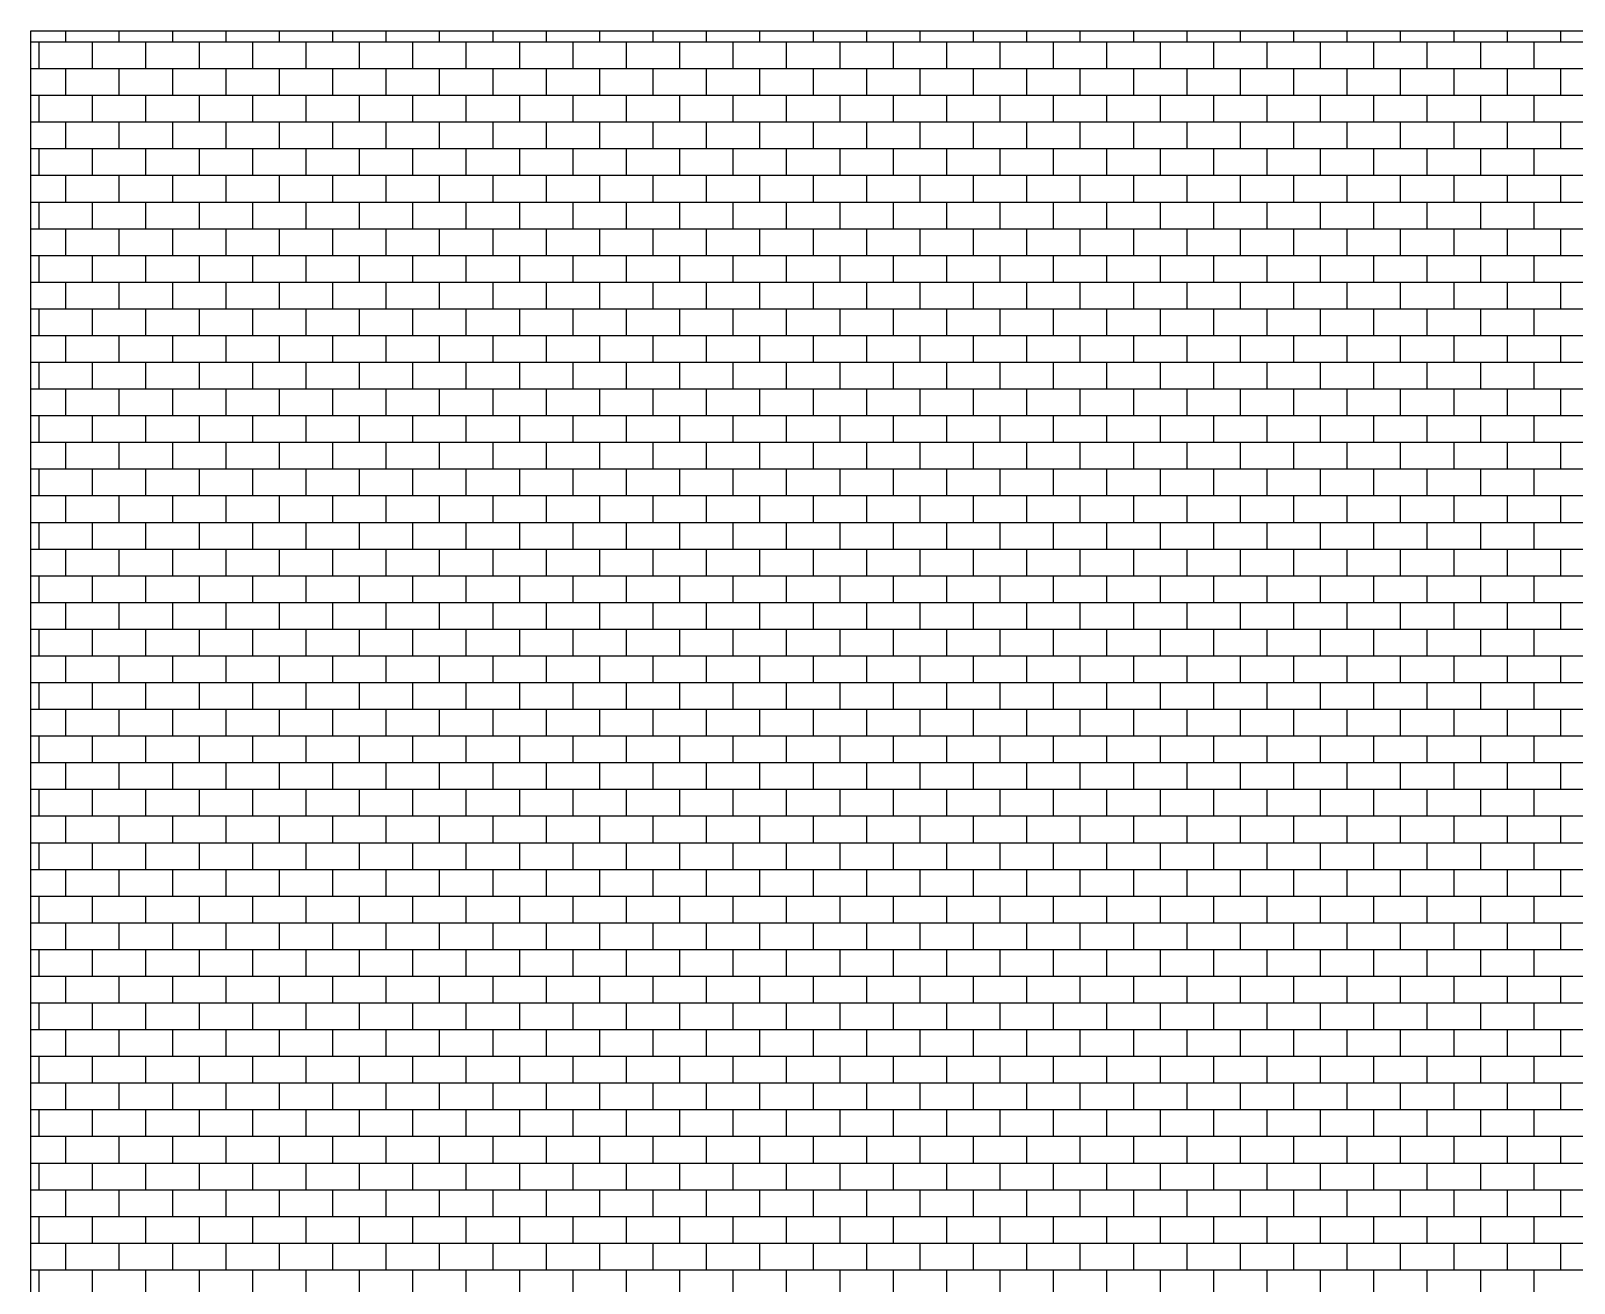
# Model space of a CAD drawing. Units: millimetres at full size, sheet at 1:200. Extents: x -75982 to 56920, y -53678 to 7447.
# Drawn here: x -43987 to -9300, y -20700 to 7447 of the extents above; entities that cross this region are included whole.
import ezdxf

# ---------------------------------------------------------------- set-up
doc = ezdxf.new("R2010")
doc.units = ezdxf.units.MM
doc.header["$LTSCALE"] = 200
doc.layers.add('0-8_門型柱部', color=7, linetype='Continuous')

msp = doc.modelspace()

# ---------------------------------------------------------------- linework, layer by layer
at = {"layer": '0-8_門型柱部'}
for p, q in [((-43200, 7200), (-43200, 7446.6)), ((-42000, 7200), (-42000, 7446.6)), ((-40800, 7200), (-40800, 7446.6)), ((-39600, 7200), (-39600, 7446.6)), ((-38400, 7200), (-38400, 7446.6)), ((-37200, 7200), (-37200, 7446.6)), ((-36000, 7200), (-36000, 7446.6)), ((-34800, 7200), (-34800, 7446.6)), ((-33600, 7200), (-33600, 7446.6)), ((-32400, 7200), (-32400, 7446.6)), ((-31200, 7200), (-31200, 7446.6)), ((-30000, 7200), (-30000, 7446.6)), ((-28800, 7200), (-28800, 7446.6)), ((-27600, 7200), (-27600, 7446.6)), ((-26400, 7200), (-26400, 7446.6)), ((-25200, 7200), (-25200, 7446.6)), ((-24000, 7200), (-24000, 7446.6)), ((-22800, 7200), (-22800, 7446.6)), ((-21600, 7200), (-21600, 7446.6)), ((-20400, 7200), (-20400, 7446.6)), ((-19200, 7200), (-19200, 7446.6)), ((-18000, 7200), (-18000, 7446.6)), ((-16800, 7200), (-16800, 7446.6)), ((-15600, 7200), (-15600, 7446.6)), ((-14400, 7200), (-14400, 7446.6)), ((-13200, 7200), (-13200, 7446.6)), ((-12000, 7200), (-12000, 7446.6)), ((-10800, 7200), (-10800, 7446.6)), ((-9600, 7200), (-9600, 7446.6)), ((-43987.2, 7200), (42601.7, 7200)), ((-43800, 6600), (-43800, 7200)), ((-42600, 6600), (-42600, 7200)), ((-41400, 6600), (-41400, 7200)), ((-40200, 6600), (-40200, 7200)), ((-39000, 6600), (-39000, 7200)), ((-37800, 6600), (-37800, 7200)), ((-36600, 6600), (-36600, 7200)), ((-35400, 6600), (-35400, 7200)), ((-34200, 6600), (-34200, 7200)), ((-33000, 6600), (-33000, 7200)), ((-31800, 6600), (-31800, 7200)), ((-30600, 6600), (-30600, 7200)), ((-29400, 6600), (-29400, 7200)), ((-28200, 6600), (-28200, 7200)), ((-27000, 6600), (-27000, 7200)), ((-25800, 6600), (-25800, 7200)), ((-24600, 6600), (-24600, 7200)), ((-23400, 6600), (-23400, 7200)), ((-22200, 6600), (-22200, 7200)), ((-21000, 6600), (-21000, 7200)), ((-19800, 6600), (-19800, 7200)), ((-18600, 6600), (-18600, 7200)), ((-17400, 6600), (-17400, 7200)), ((-16200, 6600), (-16200, 7200)), ((-15000, 6600), (-15000, 7200)), ((-13800, 6600), (-13800, 7200)), ((-12600, 6600), (-12600, 7200)), ((-11400, 6600), (-11400, 7200)), ((-10200, 6600), (-10200, 7200)), ((-43987.2, 6600), (42601.7, 6600)), ((-43200, 6000), (-43200, 6600)), ((-42000, 6000), (-42000, 6600)), ((-40800, 6000), (-40800, 6600)), ((-39600, 6000), (-39600, 6600)), ((-38400, 6000), (-38400, 6600)), ((-37200, 6000), (-37200, 6600)), ((-36000, 6000), (-36000, 6600)), ((-34800, 6000), (-34800, 6600)), ((-33600, 6000), (-33600, 6600)), ((-32400, 6000), (-32400, 6600)), ((-31200, 6000), (-31200, 6600)), ((-30000, 6000), (-30000, 6600)), ((-28800, 6000), (-28800, 6600)), ((-27600, 6000), (-27600, 6600)), ((-26400, 6000), (-26400, 6600)), ((-25200, 6000), (-25200, 6600)), ((-24000, 6000), (-24000, 6600)), ((-22800, 6000), (-22800, 6600)), ((-21600, 6000), (-21600, 6600)), ((-20400, 6000), (-20400, 6600)), ((-19200, 6000), (-19200, 6600)), ((-18000, 6000), (-18000, 6600)), ((-16800, 6000), (-16800, 6600)), ((-15600, 6000), (-15600, 6600)), ((-14400, 6000), (-14400, 6600)), ((-13200, 6000), (-13200, 6600)), ((-12000, 6000), (-12000, 6600)), ((-10800, 6000), (-10800, 6600)), ((-9600, 6000), (-9600, 6600)), ((-43987.2, 6000), (42601.7, 6000)), ((-43800, 5400), (-43800, 6000)), ((-42600, 5400), (-42600, 6000)), ((-41400, 5400), (-41400, 6000)), ((-40200, 5400), (-40200, 6000)), ((-39000, 5400), (-39000, 6000)), ((-37800, 5400), (-37800, 6000)), ((-36600, 5400), (-36600, 6000)), ((-35400, 5400), (-35400, 6000)), ((-34200, 5400), (-34200, 6000)), ((-33000, 5400), (-33000, 6000)), ((-31800, 5400), (-31800, 6000)), ((-30600, 5400), (-30600, 6000)), ((-29400, 5400), (-29400, 6000)), ((-28200, 5400), (-28200, 6000)), ((-27000, 5400), (-27000, 6000)), ((-25800, 5400), (-25800, 6000)), ((-24600, 5400), (-24600, 6000)), ((-23400, 5400), (-23400, 6000)), ((-22200, 5400), (-22200, 6000)), ((-21000, 5400), (-21000, 6000)), ((-19800, 5400), (-19800, 6000)), ((-18600, 5400), (-18600, 6000)), ((-17400, 5400), (-17400, 6000)), ((-16200, 5400), (-16200, 6000)), ((-15000, 5400), (-15000, 6000)), ((-13800, 5400), (-13800, 6000)), ((-12600, 5400), (-12600, 6000)), ((-11400, 5400), (-11400, 6000)), ((-10200, 5400), (-10200, 6000)), ((-43987.2, 5400), (42601.7, 5400)), ((-43200, 4800), (-43200, 5400)), ((-42000, 4800), (-42000, 5400)), ((-40800, 4800), (-40800, 5400)), ((-39600, 4800), (-39600, 5400)), ((-38400, 4800), (-38400, 5400)), ((-37200, 4800), (-37200, 5400)), ((-36000, 4800), (-36000, 5400)), ((-34800, 4800), (-34800, 5400)), ((-33600, 4800), (-33600, 5400)), ((-32400, 4800), (-32400, 5400)), ((-31200, 4800), (-31200, 5400)), ((-30000, 4800), (-30000, 5400)), ((-28800, 4800), (-28800, 5400)), ((-27600, 4800), (-27600, 5400)), ((-26400, 4800), (-26400, 5400)), ((-25200, 4800), (-25200, 5400)), ((-24000, 4800), (-24000, 5400)), ((-22800, 4800), (-22800, 5400)), ((-21600, 4800), (-21600, 5400)), ((-20400, 4800), (-20400, 5400)), ((-19200, 4800), (-19200, 5400)), ((-18000, 4800), (-18000, 5400)), ((-16800, 4800), (-16800, 5400)), ((-15600, 4800), (-15600, 5400)), ((-14400, 4800), (-14400, 5400)), ((-13200, 4800), (-13200, 5400)), ((-12000, 4800), (-12000, 5400)), ((-10800, 4800), (-10800, 5400)), ((-9600, 4800), (-9600, 5400)), ((-43987.2, 4800), (42601.7, 4800)), ((-43800, 4200), (-43800, 4800)), ((-42600, 4200), (-42600, 4800)), ((-41400, 4200), (-41400, 4800)), ((-40200, 4200), (-40200, 4800)), ((-39000, 4200), (-39000, 4800)), ((-37800, 4200), (-37800, 4800)), ((-36600, 4200), (-36600, 4800)), ((-35400, 4200), (-35400, 4800)), ((-34200, 4200), (-34200, 4800)), ((-33000, 4200), (-33000, 4800)), ((-31800, 4200), (-31800, 4800)), ((-30600, 4200), (-30600, 4800)), ((-29400, 4200), (-29400, 4800)), ((-28200, 4200), (-28200, 4800)), ((-27000, 4200), (-27000, 4800)), ((-25800, 4200), (-25800, 4800)), ((-24600, 4200), (-24600, 4800)), ((-23400, 4200), (-23400, 4800)), ((-22200, 4200), (-22200, 4800)), ((-21000, 4200), (-21000, 4800)), ((-19800, 4200), (-19800, 4800)), ((-18600, 4200), (-18600, 4800)), ((-17400, 4200), (-17400, 4800)), ((-16200, 4200), (-16200, 4800)), ((-15000, 4200), (-15000, 4800)), ((-13800, 4200), (-13800, 4800)), ((-12600, 4200), (-12600, 4800)), ((-11400, 4200), (-11400, 4800)), ((-10200, 4200), (-10200, 4800)), ((-43987.2, 4200), (42601.7, 4200)), ((-43200, 3600), (-43200, 4200)), ((-42000, 3600), (-42000, 4200)), ((-40800, 3600), (-40800, 4200)), ((-39600, 3600), (-39600, 4200)), ((-38400, 3600), (-38400, 4200)), ((-37200, 3600), (-37200, 4200)), ((-36000, 3600), (-36000, 4200)), ((-34800, 3600), (-34800, 4200)), ((-33600, 3600), (-33600, 4200)), ((-32400, 3600), (-32400, 4200)), ((-31200, 3600), (-31200, 4200)), ((-30000, 3600), (-30000, 4200)), ((-28800, 3600), (-28800, 4200)), ((-27600, 3600), (-27600, 4200)), ((-26400, 3600), (-26400, 4200)), ((-25200, 3600), (-25200, 4200)), ((-24000, 3600), (-24000, 4200)), ((-22800, 3600), (-22800, 4200)), ((-21600, 3600), (-21600, 4200)), ((-20400, 3600), (-20400, 4200)), ((-19200, 3600), (-19200, 4200)), ((-18000, 3600), (-18000, 4200)), ((-16800, 3600), (-16800, 4200)), ((-15600, 3600), (-15600, 4200)), ((-14400, 3600), (-14400, 4200)), ((-13200, 3600), (-13200, 4200)), ((-12000, 3600), (-12000, 4200)), ((-10800, 3600), (-10800, 4200)), ((-9600, 3600), (-9600, 4200)), ((-43987.2, 3600), (42601.7, 3600)), ((-43800, 3000), (-43800, 3600)), ((-42600, 3000), (-42600, 3600)), ((-41400, 3000), (-41400, 3600)), ((-40200, 3000), (-40200, 3600)), ((-39000, 3000), (-39000, 3600)), ((-37800, 3000), (-37800, 3600)), ((-36600, 3000), (-36600, 3600)), ((-35400, 3000), (-35400, 3600)), ((-34200, 3000), (-34200, 3600)), ((-33000, 3000), (-33000, 3600)), ((-31800, 3000), (-31800, 3600)), ((-30600, 3000), (-30600, 3600)), ((-29400, 3000), (-29400, 3600)), ((-28200, 3000), (-28200, 3600)), ((-27000, 3000), (-27000, 3600)), ((-25800, 3000), (-25800, 3600)), ((-24600, 3000), (-24600, 3600)), ((-23400, 3000), (-23400, 3600)), ((-22200, 3000), (-22200, 3600)), ((-21000, 3000), (-21000, 3600)), ((-19800, 3000), (-19800, 3600)), ((-18600, 3000), (-18600, 3600)), ((-17400, 3000), (-17400, 3600)), ((-16200, 3000), (-16200, 3600)), ((-15000, 3000), (-15000, 3600)), ((-13800, 3000), (-13800, 3600)), ((-12600, 3000), (-12600, 3600)), ((-11400, 3000), (-11400, 3600)), ((-10200, 3000), (-10200, 3600)), ((-43987.2, 3000), (42601.7, 3000)), ((-43200, 2400), (-43200, 3000)), ((-42000, 2400), (-42000, 3000)), ((-40800, 2400), (-40800, 3000)), ((-39600, 2400), (-39600, 3000)), ((-38400, 2400), (-38400, 3000)), ((-37200, 2400), (-37200, 3000)), ((-36000, 2400), (-36000, 3000)), ((-34800, 2400), (-34800, 3000)), ((-33600, 2400), (-33600, 3000)), ((-32400, 2400), (-32400, 3000)), ((-31200, 2400), (-31200, 3000)), ((-30000, 2400), (-30000, 3000)), ((-28800, 2400), (-28800, 3000)), ((-27600, 2400), (-27600, 3000)), ((-26400, 2400), (-26400, 3000)), ((-25200, 2400), (-25200, 3000)), ((-24000, 2400), (-24000, 3000)), ((-22800, 2400), (-22800, 3000)), ((-21600, 2400), (-21600, 3000)), ((-20400, 2400), (-20400, 3000)), ((-19200, 2400), (-19200, 3000)), ((-18000, 2400), (-18000, 3000)), ((-16800, 2400), (-16800, 3000)), ((-15600, 2400), (-15600, 3000)), ((-14400, 2400), (-14400, 3000)), ((-13200, 2400), (-13200, 3000)), ((-12000, 2400), (-12000, 3000)), ((-10800, 2400), (-10800, 3000)), ((-9600, 2400), (-9600, 3000)), ((-43987.2, 2400), (42601.7, 2400)), ((-43800, 1800), (-43800, 2400)), ((-42600, 1800), (-42600, 2400)), ((-41400, 1800), (-41400, 2400)), ((-40200, 1800), (-40200, 2400)), ((-39000, 1800), (-39000, 2400)), ((-37800, 1800), (-37800, 2400)), ((-36600, 1800), (-36600, 2400)), ((-35400, 1800), (-35400, 2400)), ((-34200, 1800), (-34200, 2400)), ((-33000, 1800), (-33000, 2400)), ((-31800, 1800), (-31800, 2400)), ((-30600, 1800), (-30600, 2400)), ((-29400, 1800), (-29400, 2400)), ((-28200, 1800), (-28200, 2400)), ((-27000, 1800), (-27000, 2400)), ((-25800, 1800), (-25800, 2400)), ((-24600, 1800), (-24600, 2400)), ((-23400, 1800), (-23400, 2400)), ((-22200, 1800), (-22200, 2400)), ((-21000, 1800), (-21000, 2400)), ((-19800, 1800), (-19800, 2400)), ((-18600, 1800), (-18600, 2400)), ((-17400, 1800), (-17400, 2400)), ((-16200, 1800), (-16200, 2400)), ((-15000, 1800), (-15000, 2400)), ((-13800, 1800), (-13800, 2400)), ((-12600, 1800), (-12600, 2400)), ((-11400, 1800), (-11400, 2400)), ((-10200, 1800), (-10200, 2400)), ((-43987.2, 1800), (42601.7, 1800)), ((-43200, 1200), (-43200, 1800)), ((-42000, 1200), (-42000, 1800)), ((-40800, 1200), (-40800, 1800)), ((-39600, 1200), (-39600, 1800)), ((-38400, 1200), (-38400, 1800)), ((-37200, 1200), (-37200, 1800)), ((-36000, 1200), (-36000, 1800)), ((-34800, 1200), (-34800, 1800)), ((-33600, 1200), (-33600, 1800)), ((-32400, 1200), (-32400, 1800)), ((-31200, 1200), (-31200, 1800)), ((-30000, 1200), (-30000, 1800)), ((-28800, 1200), (-28800, 1800)), ((-27600, 1200), (-27600, 1800)), ((-26400, 1200), (-26400, 1800)), ((-25200, 1200), (-25200, 1800)), ((-24000, 1200), (-24000, 1800)), ((-22800, 1200), (-22800, 1800)), ((-21600, 1200), (-21600, 1800)), ((-20400, 1200), (-20400, 1800)), ((-19200, 1200), (-19200, 1800)), ((-18000, 1200), (-18000, 1800)), ((-16800, 1200), (-16800, 1800)), ((-15600, 1200), (-15600, 1800)), ((-14400, 1200), (-14400, 1800)), ((-13200, 1200), (-13200, 1800)), ((-12000, 1200), (-12000, 1800)), ((-10800, 1200), (-10800, 1800)), ((-9600, 1200), (-9600, 1800)), ((-43987.2, 1200), (42601.7, 1200)), ((-43800, 600), (-43800, 1200)), ((-42600, 600), (-42600, 1200)), ((-41400, 600), (-41400, 1200)), ((-40200, 600), (-40200, 1200)), ((-39000, 600), (-39000, 1200)), ((-37800, 600), (-37800, 1200)), ((-36600, 600), (-36600, 1200)), ((-35400, 600), (-35400, 1200)), ((-34200, 600), (-34200, 1200)), ((-33000, 600), (-33000, 1200)), ((-31800, 600), (-31800, 1200)), ((-30600, 600), (-30600, 1200)), ((-29400, 600), (-29400, 1200)), ((-28200, 600), (-28200, 1200)), ((-27000, 600), (-27000, 1200)), ((-25800, 600), (-25800, 1200)), ((-24600, 600), (-24600, 1200)), ((-23400, 600), (-23400, 1200)), ((-22200, 600), (-22200, 1200)), ((-21000, 600), (-21000, 1200)), ((-19800, 600), (-19800, 1200)), ((-18600, 600), (-18600, 1200)), ((-17400, 600), (-17400, 1200)), ((-16200, 600), (-16200, 1200)), ((-15000, 600), (-15000, 1200)), ((-13800, 600), (-13800, 1200)), ((-12600, 600), (-12600, 1200)), ((-11400, 600), (-11400, 1200)), ((-10200, 600), (-10200, 1200)), ((-43987.2, 600), (42601.7, 600)), ((-43200, 0), (-43200, 600)), ((-42000, 0), (-42000, 600)), ((-40800, 0), (-40800, 600)), ((-39600, 0), (-39600, 600)), ((-38400, 0), (-38400, 600)), ((-37200, 0), (-37200, 600)), ((-36000, 0), (-36000, 600)), ((-34800, 0), (-34800, 600)), ((-33600, 0), (-33600, 600)), ((-32400, 0), (-32400, 600)), ((-31200, 0), (-31200, 600)), ((-30000, 0), (-30000, 600)), ((-28800, 0), (-28800, 600)), ((-27600, 0), (-27600, 600)), ((-26400, 0), (-26400, 600)), ((-25200, 0), (-25200, 600)), ((-24000, 0), (-24000, 600)), ((-22800, 0), (-22800, 600)), ((-21600, 0), (-21600, 600)), ((-20400, 0), (-20400, 600)), ((-19200, 0), (-19200, 600)), ((-18000, 0), (-18000, 600)), ((-16800, 0), (-16800, 600)), ((-15600, 0), (-15600, 600)), ((-14400, 0), (-14400, 600)), ((-13200, 0), (-13200, 600)), ((-12000, 0), (-12000, 600)), ((-10800, 0), (-10800, 600)), ((-9600, 0), (-9600, 600)), ((-43987.2, 0), (42601.7, 0)), ((-43800, -600), (-43800, 0)), ((-42600, -600), (-42600, 0)), ((-41400, -600), (-41400, 0)), ((-40200, -600), (-40200, 0)), ((-39000, -600), (-39000, 0)), ((-37800, -600), (-37800, 0)), ((-36600, -600), (-36600, 0)), ((-35400, -600), (-35400, 0)), ((-34200, -600), (-34200, 0)), ((-33000, -600), (-33000, 0)), ((-31800, -600), (-31800, 0)), ((-30600, -600), (-30600, 0)), ((-29400, -600), (-29400, 0)), ((-28200, -600), (-28200, 0)), ((-27000, -600), (-27000, 0)), ((-25800, -600), (-25800, 0)), ((-24600, -600), (-24600, 0)), ((-23400, -600), (-23400, 0)), ((-22200, -600), (-22200, 0)), ((-21000, -600), (-21000, 0)), ((-19800, -600), (-19800, 0)), ((-18600, -600), (-18600, 0)), ((-17400, -600), (-17400, 0)), ((-16200, -600), (-16200, 0)), ((-15000, -600), (-15000, 0)), ((-13800, -600), (-13800, 0)), ((-12600, -600), (-12600, 0)), ((-11400, -600), (-11400, 0)), ((-10200, -600), (-10200, 0)), ((-43987.2, -600), (42601.7, -600)), ((-43200, -1200), (-43200, -600)), ((-42000, -1200), (-42000, -600)), ((-40800, -1200), (-40800, -600)), ((-39600, -1200), (-39600, -600)), ((-38400, -1200), (-38400, -600)), ((-37200, -1200), (-37200, -600)), ((-36000, -1200), (-36000, -600)), ((-34800, -1200), (-34800, -600)), ((-33600, -1200), (-33600, -600)), ((-32400, -1200), (-32400, -600)), ((-31200, -1200), (-31200, -600)), ((-30000, -1200), (-30000, -600)), ((-28800, -1200), (-28800, -600)), ((-27600, -1200), (-27600, -600)), ((-26400, -1200), (-26400, -600)), ((-25200, -1200), (-25200, -600)), ((-24000, -1200), (-24000, -600)), ((-22800, -1200), (-22800, -600)), ((-21600, -1200), (-21600, -600)), ((-20400, -1200), (-20400, -600)), ((-19200, -1200), (-19200, -600)), ((-18000, -1200), (-18000, -600)), ((-16800, -1200), (-16800, -600)), ((-15600, -1200), (-15600, -600)), ((-14400, -1200), (-14400, -600)), ((-13200, -1200), (-13200, -600)), ((-12000, -1200), (-12000, -600)), ((-10800, -1200), (-10800, -600)), ((-9600, -1200), (-9600, -600)), ((-43987.2, -1200), (42601.7, -1200)), ((-43800, -1800), (-43800, -1200)), ((-42600, -1800), (-42600, -1200)), ((-41400, -1800), (-41400, -1200)), ((-40200, -1800), (-40200, -1200)), ((-39000, -1800), (-39000, -1200)), ((-37800, -1800), (-37800, -1200)), ((-36600, -1800), (-36600, -1200)), ((-35400, -1800), (-35400, -1200)), ((-34200, -1800), (-34200, -1200)), ((-33000, -1800), (-33000, -1200)), ((-31800, -1800), (-31800, -1200)), ((-30600, -1800), (-30600, -1200)), ((-29400, -1800), (-29400, -1200)), ((-28200, -1800), (-28200, -1200)), ((-27000, -1800), (-27000, -1200)), ((-25800, -1800), (-25800, -1200)), ((-24600, -1800), (-24600, -1200)), ((-23400, -1800), (-23400, -1200)), ((-22200, -1800), (-22200, -1200)), ((-21000, -1800), (-21000, -1200)), ((-19800, -1800), (-19800, -1200)), ((-18600, -1800), (-18600, -1200)), ((-17400, -1800), (-17400, -1200)), ((-16200, -1800), (-16200, -1200)), ((-15000, -1800), (-15000, -1200)), ((-13800, -1800), (-13800, -1200)), ((-12600, -1800), (-12600, -1200)), ((-11400, -1800), (-11400, -1200)), ((-10200, -1800), (-10200, -1200)), ((-43987.2, -1800), (42601.7, -1800)), ((-43200, -2400), (-43200, -1800)), ((-42000, -2400), (-42000, -1800)), ((-40800, -2400), (-40800, -1800)), ((-39600, -2400), (-39600, -1800)), ((-38400, -2400), (-38400, -1800)), ((-37200, -2400), (-37200, -1800)), ((-36000, -2400), (-36000, -1800)), ((-34800, -2400), (-34800, -1800)), ((-33600, -2400), (-33600, -1800)), ((-32400, -2400), (-32400, -1800)), ((-31200, -2400), (-31200, -1800)), ((-30000, -2400), (-30000, -1800)), ((-28800, -2400), (-28800, -1800)), ((-27600, -2400), (-27600, -1800)), ((-26400, -2400), (-26400, -1800)), ((-25200, -2400), (-25200, -1800)), ((-24000, -2400), (-24000, -1800)), ((-22800, -2400), (-22800, -1800)), ((-21600, -2400), (-21600, -1800)), ((-20400, -2400), (-20400, -1800)), ((-19200, -2400), (-19200, -1800)), ((-18000, -2400), (-18000, -1800)), ((-16800, -2400), (-16800, -1800)), ((-15600, -2400), (-15600, -1800)), ((-14400, -2400), (-14400, -1800)), ((-13200, -2400), (-13200, -1800)), ((-12000, -2400), (-12000, -1800)), ((-10800, -2400), (-10800, -1800)), ((-9600, -2400), (-9600, -1800)), ((-43987.2, -2400), (42601.7, -2400)), ((-43800, -3000), (-43800, -2400)), ((-42600, -3000), (-42600, -2400)), ((-41400, -3000), (-41400, -2400)), ((-40200, -3000), (-40200, -2400)), ((-39000, -3000), (-39000, -2400)), ((-37800, -3000), (-37800, -2400)), ((-36600, -3000), (-36600, -2400)), ((-35400, -3000), (-35400, -2400)), ((-34200, -3000), (-34200, -2400)), ((-33000, -3000), (-33000, -2400)), ((-31800, -3000), (-31800, -2400)), ((-30600, -3000), (-30600, -2400)), ((-29400, -3000), (-29400, -2400)), ((-28200, -3000), (-28200, -2400)), ((-27000, -3000), (-27000, -2400)), ((-25800, -3000), (-25800, -2400)), ((-24600, -3000), (-24600, -2400)), ((-23400, -3000), (-23400, -2400)), ((-22200, -3000), (-22200, -2400)), ((-21000, -3000), (-21000, -2400)), ((-19800, -3000), (-19800, -2400)), ((-18600, -3000), (-18600, -2400)), ((-17400, -3000), (-17400, -2400)), ((-16200, -3000), (-16200, -2400)), ((-15000, -3000), (-15000, -2400)), ((-13800, -3000), (-13800, -2400)), ((-12600, -3000), (-12600, -2400)), ((-11400, -3000), (-11400, -2400)), ((-10200, -3000), (-10200, -2400)), ((-43987.2, -3000), (42601.7, -3000)), ((-43200, -3600), (-43200, -3000)), ((-42000, -3600), (-42000, -3000)), ((-40800, -3600), (-40800, -3000)), ((-39600, -3600), (-39600, -3000)), ((-38400, -3600), (-38400, -3000)), ((-37200, -3600), (-37200, -3000)), ((-36000, -3600), (-36000, -3000)), ((-34800, -3600), (-34800, -3000)), ((-33600, -3600), (-33600, -3000)), ((-32400, -3600), (-32400, -3000)), ((-31200, -3600), (-31200, -3000)), ((-30000, -3600), (-30000, -3000)), ((-28800, -3600), (-28800, -3000)), ((-27600, -3600), (-27600, -3000)), ((-26400, -3600), (-26400, -3000)), ((-25200, -3600), (-25200, -3000)), ((-24000, -3600), (-24000, -3000)), ((-22800, -3600), (-22800, -3000)), ((-21600, -3600), (-21600, -3000)), ((-20400, -3600), (-20400, -3000)), ((-19200, -3600), (-19200, -3000)), ((-18000, -3600), (-18000, -3000)), ((-16800, -3600), (-16800, -3000)), ((-15600, -3600), (-15600, -3000)), ((-14400, -3600), (-14400, -3000)), ((-13200, -3600), (-13200, -3000)), ((-12000, -3600), (-12000, -3000)), ((-10800, -3600), (-10800, -3000)), ((-9600, -3600), (-9600, -3000)), ((-43987.2, -3600), (42601.7, -3600)), ((-43800, -4200), (-43800, -3600)), ((-42600, -4200), (-42600, -3600)), ((-41400, -4200), (-41400, -3600)), ((-40200, -4200), (-40200, -3600)), ((-39000, -4200), (-39000, -3600)), ((-37800, -4200), (-37800, -3600)), ((-36600, -4200), (-36600, -3600)), ((-35400, -4200), (-35400, -3600)), ((-34200, -4200), (-34200, -3600)), ((-33000, -4200), (-33000, -3600)), ((-31800, -4200), (-31800, -3600)), ((-30600, -4200), (-30600, -3600)), ((-29400, -4200), (-29400, -3600)), ((-28200, -4200), (-28200, -3600)), ((-27000, -4200), (-27000, -3600)), ((-25800, -4200), (-25800, -3600)), ((-24600, -4200), (-24600, -3600)), ((-23400, -4200), (-23400, -3600)), ((-22200, -4200), (-22200, -3600)), ((-21000, -4200), (-21000, -3600)), ((-19800, -4200), (-19800, -3600)), ((-18600, -4200), (-18600, -3600)), ((-17400, -4200), (-17400, -3600)), ((-16200, -4200), (-16200, -3600)), ((-15000, -4200), (-15000, -3600)), ((-13800, -4200), (-13800, -3600)), ((-12600, -4200), (-12600, -3600)), ((-11400, -4200), (-11400, -3600)), ((-10200, -4200), (-10200, -3600)), ((-43987.2, -4200), (42601.7, -4200)), ((-43200, -4800), (-43200, -4200)), ((-42000, -4800), (-42000, -4200)), ((-40800, -4800), (-40800, -4200)), ((-39600, -4800), (-39600, -4200)), ((-38400, -4800), (-38400, -4200)), ((-37200, -4800), (-37200, -4200)), ((-36000, -4800), (-36000, -4200)), ((-34800, -4800), (-34800, -4200)), ((-33600, -4800), (-33600, -4200)), ((-32400, -4800), (-32400, -4200)), ((-31200, -4800), (-31200, -4200)), ((-30000, -4800), (-30000, -4200)), ((-28800, -4800), (-28800, -4200)), ((-27600, -4800), (-27600, -4200)), ((-26400, -4800), (-26400, -4200)), ((-25200, -4800), (-25200, -4200)), ((-24000, -4800), (-24000, -4200)), ((-22800, -4800), (-22800, -4200)), ((-21600, -4800), (-21600, -4200)), ((-20400, -4800), (-20400, -4200)), ((-19200, -4800), (-19200, -4200)), ((-18000, -4800), (-18000, -4200)), ((-16800, -4800), (-16800, -4200)), ((-15600, -4800), (-15600, -4200)), ((-14400, -4800), (-14400, -4200)), ((-13200, -4800), (-13200, -4200)), ((-12000, -4800), (-12000, -4200)), ((-10800, -4800), (-10800, -4200)), ((-9600, -4800), (-9600, -4200)), ((-43987.2, -4800), (42601.7, -4800)), ((-43800, -5400), (-43800, -4800)), ((-42600, -5400), (-42600, -4800)), ((-41400, -5400), (-41400, -4800)), ((-40200, -5400), (-40200, -4800)), ((-39000, -5400), (-39000, -4800)), ((-37800, -5400), (-37800, -4800)), ((-36600, -5400), (-36600, -4800)), ((-35400, -5400), (-35400, -4800)), ((-34200, -5400), (-34200, -4800)), ((-33000, -5400), (-33000, -4800)), ((-31800, -5400), (-31800, -4800)), ((-30600, -5400), (-30600, -4800)), ((-29400, -5400), (-29400, -4800)), ((-28200, -5400), (-28200, -4800)), ((-27000, -5400), (-27000, -4800)), ((-25800, -5400), (-25800, -4800)), ((-24600, -5400), (-24600, -4800)), ((-23400, -5400), (-23400, -4800)), ((-22200, -5400), (-22200, -4800)), ((-21000, -5400), (-21000, -4800)), ((-19800, -5400), (-19800, -4800)), ((-18600, -5400), (-18600, -4800)), ((-17400, -5400), (-17400, -4800)), ((-16200, -5400), (-16200, -4800)), ((-15000, -5400), (-15000, -4800)), ((-13800, -5400), (-13800, -4800)), ((-12600, -5400), (-12600, -4800)), ((-11400, -5400), (-11400, -4800)), ((-10200, -5400), (-10200, -4800)), ((-43987.2, -5400), (42601.7, -5400)), ((-43200, -6000), (-43200, -5400)), ((-42000, -6000), (-42000, -5400)), ((-40800, -6000), (-40800, -5400)), ((-39600, -6000), (-39600, -5400)), ((-38400, -6000), (-38400, -5400)), ((-37200, -6000), (-37200, -5400)), ((-36000, -6000), (-36000, -5400)), ((-34800, -6000), (-34800, -5400)), ((-33600, -6000), (-33600, -5400)), ((-32400, -6000), (-32400, -5400)), ((-31200, -6000), (-31200, -5400)), ((-30000, -6000), (-30000, -5400)), ((-28800, -6000), (-28800, -5400)), ((-27600, -6000), (-27600, -5400)), ((-26400, -6000), (-26400, -5400)), ((-25200, -6000), (-25200, -5400)), ((-24000, -6000), (-24000, -5400)), ((-22800, -6000), (-22800, -5400)), ((-21600, -6000), (-21600, -5400)), ((-20400, -6000), (-20400, -5400)), ((-19200, -6000), (-19200, -5400)), ((-18000, -6000), (-18000, -5400)), ((-16800, -6000), (-16800, -5400)), ((-15600, -6000), (-15600, -5400)), ((-14400, -6000), (-14400, -5400)), ((-13200, -6000), (-13200, -5400)), ((-12000, -6000), (-12000, -5400)), ((-10800, -6000), (-10800, -5400)), ((-9600, -6000), (-9600, -5400)), ((-43987.2, -6000), (42601.7, -6000)), ((-43800, -6600), (-43800, -6000)), ((-42600, -6600), (-42600, -6000)), ((-41400, -6600), (-41400, -6000)), ((-40200, -6600), (-40200, -6000)), ((-39000, -6600), (-39000, -6000)), ((-37800, -6600), (-37800, -6000)), ((-36600, -6600), (-36600, -6000)), ((-35400, -6600), (-35400, -6000)), ((-34200, -6600), (-34200, -6000)), ((-33000, -6600), (-33000, -6000)), ((-31800, -6600), (-31800, -6000)), ((-30600, -6600), (-30600, -6000)), ((-29400, -6600), (-29400, -6000)), ((-28200, -6600), (-28200, -6000)), ((-27000, -6600), (-27000, -6000)), ((-25800, -6600), (-25800, -6000)), ((-24600, -6600), (-24600, -6000)), ((-23400, -6600), (-23400, -6000)), ((-22200, -6600), (-22200, -6000)), ((-21000, -6600), (-21000, -6000)), ((-19800, -6600), (-19800, -6000)), ((-18600, -6600), (-18600, -6000)), ((-17400, -6600), (-17400, -6000)), ((-16200, -6600), (-16200, -6000)), ((-15000, -6600), (-15000, -6000)), ((-13800, -6600), (-13800, -6000)), ((-12600, -6600), (-12600, -6000)), ((-11400, -6600), (-11400, -6000)), ((-10200, -6600), (-10200, -6000)), ((-43987.2, -6600), (42601.7, -6600)), ((-43200, -7200), (-43200, -6600)), ((-42000, -7200), (-42000, -6600)), ((-40800, -7200), (-40800, -6600)), ((-39600, -7200), (-39600, -6600)), ((-38400, -7200), (-38400, -6600)), ((-37200, -7200), (-37200, -6600)), ((-36000, -7200), (-36000, -6600)), ((-34800, -7200), (-34800, -6600)), ((-33600, -7200), (-33600, -6600)), ((-32400, -7200), (-32400, -6600)), ((-31200, -7200), (-31200, -6600)), ((-30000, -7200), (-30000, -6600)), ((-28800, -7200), (-28800, -6600)), ((-27600, -7200), (-27600, -6600)), ((-26400, -7200), (-26400, -6600)), ((-25200, -7200), (-25200, -6600)), ((-24000, -7200), (-24000, -6600)), ((-22800, -7200), (-22800, -6600)), ((-21600, -7200), (-21600, -6600)), ((-20400, -7200), (-20400, -6600)), ((-19200, -7200), (-19200, -6600)), ((-18000, -7200), (-18000, -6600)), ((-16800, -7200), (-16800, -6600)), ((-15600, -7200), (-15600, -6600)), ((-14400, -7200), (-14400, -6600)), ((-13200, -7200), (-13200, -6600)), ((-12000, -7200), (-12000, -6600)), ((-10800, -7200), (-10800, -6600)), ((-9600, -7200), (-9600, -6600)), ((-43987.2, -7200), (42601.7, -7200)), ((-43800, -7800), (-43800, -7200)), ((-42600, -7800), (-42600, -7200)), ((-41400, -7800), (-41400, -7200)), ((-40200, -7800), (-40200, -7200)), ((-39000, -7800), (-39000, -7200)), ((-37800, -7800), (-37800, -7200)), ((-36600, -7800), (-36600, -7200)), ((-35400, -7800), (-35400, -7200)), ((-34200, -7800), (-34200, -7200)), ((-33000, -7800), (-33000, -7200)), ((-31800, -7800), (-31800, -7200)), ((-30600, -7800), (-30600, -7200)), ((-29400, -7800), (-29400, -7200)), ((-28200, -7800), (-28200, -7200)), ((-27000, -7800), (-27000, -7200)), ((-25800, -7800), (-25800, -7200)), ((-24600, -7800), (-24600, -7200)), ((-23400, -7800), (-23400, -7200)), ((-22200, -7800), (-22200, -7200)), ((-21000, -7800), (-21000, -7200)), ((-19800, -7800), (-19800, -7200)), ((-18600, -7800), (-18600, -7200)), ((-17400, -7800), (-17400, -7200)), ((-16200, -7800), (-16200, -7200)), ((-15000, -7800), (-15000, -7200)), ((-13800, -7800), (-13800, -7200)), ((-12600, -7800), (-12600, -7200)), ((-11400, -7800), (-11400, -7200)), ((-10200, -7800), (-10200, -7200)), ((-43987.2, -7800), (42601.7, -7800)), ((-43200, -8400), (-43200, -7800)), ((-42000, -8400), (-42000, -7800)), ((-40800, -8400), (-40800, -7800)), ((-39600, -8400), (-39600, -7800)), ((-38400, -8400), (-38400, -7800)), ((-37200, -8400), (-37200, -7800)), ((-36000, -8400), (-36000, -7800)), ((-34800, -8400), (-34800, -7800)), ((-33600, -8400), (-33600, -7800)), ((-32400, -8400), (-32400, -7800)), ((-31200, -8400), (-31200, -7800)), ((-30000, -8400), (-30000, -7800)), ((-28800, -8400), (-28800, -7800)), ((-27600, -8400), (-27600, -7800)), ((-26400, -8400), (-26400, -7800)), ((-25200, -8400), (-25200, -7800)), ((-24000, -8400), (-24000, -7800)), ((-22800, -8400), (-22800, -7800)), ((-21600, -8400), (-21600, -7800)), ((-20400, -8400), (-20400, -7800)), ((-19200, -8400), (-19200, -7800)), ((-18000, -8400), (-18000, -7800)), ((-16800, -8400), (-16800, -7800)), ((-15600, -8400), (-15600, -7800)), ((-14400, -8400), (-14400, -7800)), ((-13200, -8400), (-13200, -7800)), ((-12000, -8400), (-12000, -7800)), ((-10800, -8400), (-10800, -7800)), ((-9600, -8400), (-9600, -7800)), ((-43987.2, -8400), (42601.7, -8400)), ((-43800, -9000), (-43800, -8400)), ((-42600, -9000), (-42600, -8400)), ((-41400, -9000), (-41400, -8400)), ((-40200, -9000), (-40200, -8400)), ((-39000, -9000), (-39000, -8400)), ((-37800, -9000), (-37800, -8400)), ((-36600, -9000), (-36600, -8400)), ((-35400, -9000), (-35400, -8400)), ((-34200, -9000), (-34200, -8400)), ((-33000, -9000), (-33000, -8400)), ((-31800, -9000), (-31800, -8400)), ((-30600, -9000), (-30600, -8400)), ((-29400, -9000), (-29400, -8400)), ((-28200, -9000), (-28200, -8400)), ((-27000, -9000), (-27000, -8400)), ((-25800, -9000), (-25800, -8400)), ((-24600, -9000), (-24600, -8400)), ((-23400, -9000), (-23400, -8400)), ((-22200, -9000), (-22200, -8400)), ((-21000, -9000), (-21000, -8400)), ((-19800, -9000), (-19800, -8400)), ((-18600, -9000), (-18600, -8400)), ((-17400, -9000), (-17400, -8400)), ((-16200, -9000), (-16200, -8400)), ((-15000, -9000), (-15000, -8400)), ((-13800, -9000), (-13800, -8400)), ((-12600, -9000), (-12600, -8400)), ((-11400, -9000), (-11400, -8400)), ((-10200, -9000), (-10200, -8400)), ((-43987.2, -9000), (42601.7, -9000)), ((-43200, -9600), (-43200, -9000)), ((-42000, -9600), (-42000, -9000)), ((-40800, -9600), (-40800, -9000)), ((-39600, -9600), (-39600, -9000)), ((-38400, -9600), (-38400, -9000)), ((-37200, -9600), (-37200, -9000)), ((-36000, -9600), (-36000, -9000)), ((-34800, -9600), (-34800, -9000)), ((-33600, -9600), (-33600, -9000)), ((-32400, -9600), (-32400, -9000)), ((-31200, -9600), (-31200, -9000)), ((-30000, -9600), (-30000, -9000)), ((-28800, -9600), (-28800, -9000)), ((-27600, -9600), (-27600, -9000)), ((-26400, -9600), (-26400, -9000)), ((-25200, -9600), (-25200, -9000)), ((-24000, -9600), (-24000, -9000)), ((-22800, -9600), (-22800, -9000)), ((-21600, -9600), (-21600, -9000)), ((-20400, -9600), (-20400, -9000)), ((-19200, -9600), (-19200, -9000)), ((-18000, -9600), (-18000, -9000)), ((-16800, -9600), (-16800, -9000)), ((-15600, -9600), (-15600, -9000)), ((-14400, -9600), (-14400, -9000)), ((-13200, -9600), (-13200, -9000)), ((-12000, -9600), (-12000, -9000)), ((-10800, -9600), (-10800, -9000)), ((-9600, -9600), (-9600, -9000)), ((-43987.2, -9600), (42601.7, -9600)), ((-43800, -10200), (-43800, -9600)), ((-42600, -10200), (-42600, -9600)), ((-41400, -10200), (-41400, -9600)), ((-40200, -10200), (-40200, -9600)), ((-39000, -10200), (-39000, -9600)), ((-37800, -10200), (-37800, -9600)), ((-36600, -10200), (-36600, -9600)), ((-35400, -10200), (-35400, -9600)), ((-34200, -10200), (-34200, -9600)), ((-33000, -10200), (-33000, -9600)), ((-31800, -10200), (-31800, -9600)), ((-30600, -10200), (-30600, -9600)), ((-29400, -10200), (-29400, -9600)), ((-28200, -10200), (-28200, -9600)), ((-27000, -10200), (-27000, -9600)), ((-25800, -10200), (-25800, -9600)), ((-24600, -10200), (-24600, -9600)), ((-23400, -10200), (-23400, -9600)), ((-22200, -10200), (-22200, -9600)), ((-21000, -10200), (-21000, -9600)), ((-19800, -10200), (-19800, -9600)), ((-18600, -10200), (-18600, -9600)), ((-17400, -10200), (-17400, -9600)), ((-16200, -10200), (-16200, -9600)), ((-15000, -10200), (-15000, -9600)), ((-13800, -10200), (-13800, -9600)), ((-12600, -10200), (-12600, -9600)), ((-11400, -10200), (-11400, -9600)), ((-10200, -10200), (-10200, -9600)), ((-43987.2, -10200), (42601.7, -10200)), ((-43200, -10800), (-43200, -10200)), ((-42000, -10800), (-42000, -10200)), ((-40800, -10800), (-40800, -10200)), ((-39600, -10800), (-39600, -10200)), ((-38400, -10800), (-38400, -10200)), ((-37200, -10800), (-37200, -10200)), ((-36000, -10800), (-36000, -10200)), ((-34800, -10800), (-34800, -10200)), ((-33600, -10800), (-33600, -10200)), ((-32400, -10800), (-32400, -10200)), ((-31200, -10800), (-31200, -10200)), ((-30000, -10800), (-30000, -10200)), ((-28800, -10800), (-28800, -10200)), ((-27600, -10800), (-27600, -10200)), ((-26400, -10800), (-26400, -10200)), ((-25200, -10800), (-25200, -10200)), ((-24000, -10800), (-24000, -10200)), ((-22800, -10800), (-22800, -10200)), ((-21600, -10800), (-21600, -10200)), ((-20400, -10800), (-20400, -10200)), ((-19200, -10800), (-19200, -10200)), ((-18000, -10800), (-18000, -10200)), ((-16800, -10800), (-16800, -10200)), ((-15600, -10800), (-15600, -10200)), ((-14400, -10800), (-14400, -10200)), ((-13200, -10800), (-13200, -10200)), ((-12000, -10800), (-12000, -10200)), ((-10800, -10800), (-10800, -10200)), ((-9600, -10800), (-9600, -10200)), ((-43987.2, -10800), (42601.7, -10800)), ((-43800, -11400), (-43800, -10800)), ((-42600, -11400), (-42600, -10800)), ((-41400, -11400), (-41400, -10800)), ((-40200, -11400), (-40200, -10800)), ((-39000, -11400), (-39000, -10800)), ((-37800, -11400), (-37800, -10800)), ((-36600, -11400), (-36600, -10800)), ((-35400, -11400), (-35400, -10800)), ((-34200, -11400), (-34200, -10800)), ((-33000, -11400), (-33000, -10800)), ((-31800, -11400), (-31800, -10800)), ((-30600, -11400), (-30600, -10800)), ((-29400, -11400), (-29400, -10800)), ((-28200, -11400), (-28200, -10800)), ((-27000, -11400), (-27000, -10800)), ((-25800, -11400), (-25800, -10800)), ((-24600, -11400), (-24600, -10800)), ((-23400, -11400), (-23400, -10800)), ((-22200, -11400), (-22200, -10800)), ((-21000, -11400), (-21000, -10800)), ((-19800, -11400), (-19800, -10800)), ((-18600, -11400), (-18600, -10800)), ((-17400, -11400), (-17400, -10800)), ((-16200, -11400), (-16200, -10800)), ((-15000, -11400), (-15000, -10800)), ((-13800, -11400), (-13800, -10800)), ((-12600, -11400), (-12600, -10800)), ((-11400, -11400), (-11400, -10800)), ((-10200, -11400), (-10200, -10800)), ((-43987.2, -11400), (42601.7, -11400)), ((-43200, -12000), (-43200, -11400)), ((-42000, -12000), (-42000, -11400)), ((-40800, -12000), (-40800, -11400)), ((-39600, -12000), (-39600, -11400)), ((-38400, -12000), (-38400, -11400)), ((-37200, -12000), (-37200, -11400)), ((-36000, -12000), (-36000, -11400)), ((-34800, -12000), (-34800, -11400)), ((-33600, -12000), (-33600, -11400)), ((-32400, -12000), (-32400, -11400)), ((-31200, -12000), (-31200, -11400)), ((-30000, -12000), (-30000, -11400)), ((-28800, -12000), (-28800, -11400)), ((-27600, -12000), (-27600, -11400)), ((-26400, -12000), (-26400, -11400)), ((-25200, -12000), (-25200, -11400)), ((-24000, -12000), (-24000, -11400)), ((-22800, -12000), (-22800, -11400)), ((-21600, -12000), (-21600, -11400)), ((-20400, -12000), (-20400, -11400)), ((-19200, -12000), (-19200, -11400)), ((-18000, -12000), (-18000, -11400)), ((-16800, -12000), (-16800, -11400)), ((-15600, -12000), (-15600, -11400)), ((-14400, -12000), (-14400, -11400)), ((-13200, -12000), (-13200, -11400)), ((-12000, -12000), (-12000, -11400)), ((-10800, -12000), (-10800, -11400)), ((-9600, -12000), (-9600, -11400)), ((-43987.2, -12000), (42601.7, -12000)), ((-43800, -12600), (-43800, -12000)), ((-42600, -12600), (-42600, -12000)), ((-41400, -12600), (-41400, -12000)), ((-40200, -12600), (-40200, -12000)), ((-39000, -12600), (-39000, -12000)), ((-37800, -12600), (-37800, -12000)), ((-36600, -12600), (-36600, -12000)), ((-35400, -12600), (-35400, -12000)), ((-34200, -12600), (-34200, -12000)), ((-33000, -12600), (-33000, -12000)), ((-31800, -12600), (-31800, -12000)), ((-30600, -12600), (-30600, -12000)), ((-29400, -12600), (-29400, -12000)), ((-28200, -12600), (-28200, -12000)), ((-27000, -12600), (-27000, -12000)), ((-25800, -12600), (-25800, -12000)), ((-24600, -12600), (-24600, -12000)), ((-23400, -12600), (-23400, -12000)), ((-22200, -12600), (-22200, -12000)), ((-21000, -12600), (-21000, -12000)), ((-19800, -12600), (-19800, -12000)), ((-18600, -12600), (-18600, -12000)), ((-17400, -12600), (-17400, -12000)), ((-16200, -12600), (-16200, -12000)), ((-15000, -12600), (-15000, -12000)), ((-13800, -12600), (-13800, -12000)), ((-12600, -12600), (-12600, -12000)), ((-11400, -12600), (-11400, -12000)), ((-10200, -12600), (-10200, -12000)), ((-43987.2, -12600), (42601.7, -12600)), ((-43200, -13200), (-43200, -12600)), ((-42000, -13200), (-42000, -12600)), ((-40800, -13200), (-40800, -12600)), ((-39600, -13200), (-39600, -12600)), ((-38400, -13200), (-38400, -12600)), ((-37200, -13200), (-37200, -12600)), ((-36000, -13200), (-36000, -12600)), ((-34800, -13200), (-34800, -12600)), ((-33600, -13200), (-33600, -12600)), ((-32400, -13200), (-32400, -12600)), ((-31200, -13200), (-31200, -12600)), ((-30000, -13200), (-30000, -12600)), ((-28800, -13200), (-28800, -12600)), ((-27600, -13200), (-27600, -12600)), ((-26400, -13200), (-26400, -12600)), ((-25200, -13200), (-25200, -12600)), ((-24000, -13200), (-24000, -12600)), ((-22800, -13200), (-22800, -12600)), ((-21600, -13200), (-21600, -12600)), ((-20400, -13200), (-20400, -12600)), ((-19200, -13200), (-19200, -12600)), ((-18000, -13200), (-18000, -12600)), ((-16800, -13200), (-16800, -12600)), ((-15600, -13200), (-15600, -12600)), ((-14400, -13200), (-14400, -12600)), ((-13200, -13200), (-13200, -12600)), ((-12000, -13200), (-12000, -12600)), ((-10800, -13200), (-10800, -12600)), ((-9600, -13200), (-9600, -12600)), ((-43987.2, -13200), (42601.7, -13200)), ((-43800, -13800), (-43800, -13200)), ((-42600, -13800), (-42600, -13200)), ((-41400, -13800), (-41400, -13200)), ((-40200, -13800), (-40200, -13200)), ((-39000, -13800), (-39000, -13200)), ((-37800, -13800), (-37800, -13200)), ((-36600, -13800), (-36600, -13200)), ((-35400, -13800), (-35400, -13200)), ((-34200, -13800), (-34200, -13200)), ((-33000, -13800), (-33000, -13200)), ((-31800, -13800), (-31800, -13200)), ((-30600, -13800), (-30600, -13200)), ((-29400, -13800), (-29400, -13200)), ((-28200, -13800), (-28200, -13200)), ((-27000, -13800), (-27000, -13200)), ((-25800, -13800), (-25800, -13200)), ((-24600, -13800), (-24600, -13200)), ((-23400, -13800), (-23400, -13200)), ((-22200, -13800), (-22200, -13200)), ((-21000, -13800), (-21000, -13200)), ((-19800, -13800), (-19800, -13200)), ((-18600, -13800), (-18600, -13200)), ((-17400, -13800), (-17400, -13200)), ((-16200, -13800), (-16200, -13200)), ((-15000, -13800), (-15000, -13200)), ((-13800, -13800), (-13800, -13200)), ((-12600, -13800), (-12600, -13200)), ((-11400, -13800), (-11400, -13200)), ((-10200, -13800), (-10200, -13200)), ((-43987.2, -13800), (42601.7, -13800)), ((-43200, -14400), (-43200, -13800)), ((-42000, -14400), (-42000, -13800)), ((-40800, -14400), (-40800, -13800)), ((-39600, -14400), (-39600, -13800)), ((-38400, -14400), (-38400, -13800)), ((-37200, -14400), (-37200, -13800)), ((-36000, -14400), (-36000, -13800)), ((-34800, -14400), (-34800, -13800)), ((-33600, -14400), (-33600, -13800)), ((-32400, -14400), (-32400, -13800)), ((-31200, -14400), (-31200, -13800)), ((-30000, -14400), (-30000, -13800)), ((-28800, -14400), (-28800, -13800)), ((-27600, -14400), (-27600, -13800)), ((-26400, -14400), (-26400, -13800)), ((-25200, -14400), (-25200, -13800)), ((-24000, -14400), (-24000, -13800)), ((-22800, -14400), (-22800, -13800)), ((-21600, -14400), (-21600, -13800)), ((-20400, -14400), (-20400, -13800)), ((-19200, -14400), (-19200, -13800)), ((-18000, -14400), (-18000, -13800)), ((-16800, -14400), (-16800, -13800)), ((-15600, -14400), (-15600, -13800)), ((-14400, -14400), (-14400, -13800)), ((-13200, -14400), (-13200, -13800)), ((-12000, -14400), (-12000, -13800)), ((-10800, -14400), (-10800, -13800)), ((-9600, -14400), (-9600, -13800)), ((-43987.2, -14400), (42601.7, -14400)), ((-43800, -15000), (-43800, -14400)), ((-42600, -15000), (-42600, -14400)), ((-41400, -15000), (-41400, -14400)), ((-40200, -15000), (-40200, -14400)), ((-39000, -15000), (-39000, -14400)), ((-37800, -15000), (-37800, -14400)), ((-36600, -15000), (-36600, -14400)), ((-35400, -15000), (-35400, -14400)), ((-34200, -15000), (-34200, -14400)), ((-33000, -15000), (-33000, -14400)), ((-31800, -15000), (-31800, -14400)), ((-30600, -15000), (-30600, -14400)), ((-29400, -15000), (-29400, -14400)), ((-28200, -15000), (-28200, -14400)), ((-27000, -15000), (-27000, -14400)), ((-25800, -15000), (-25800, -14400)), ((-24600, -15000), (-24600, -14400)), ((-23400, -15000), (-23400, -14400)), ((-22200, -15000), (-22200, -14400)), ((-21000, -15000), (-21000, -14400)), ((-19800, -15000), (-19800, -14400)), ((-18600, -15000), (-18600, -14400)), ((-17400, -15000), (-17400, -14400)), ((-16200, -15000), (-16200, -14400)), ((-15000, -15000), (-15000, -14400)), ((-13800, -15000), (-13800, -14400)), ((-12600, -15000), (-12600, -14400)), ((-11400, -15000), (-11400, -14400)), ((-10200, -15000), (-10200, -14400)), ((-43987.2, -15000), (42601.7, -15000)), ((-43200, -15600), (-43200, -15000)), ((-42000, -15600), (-42000, -15000)), ((-40800, -15600), (-40800, -15000)), ((-39600, -15600), (-39600, -15000)), ((-38400, -15600), (-38400, -15000)), ((-37200, -15600), (-37200, -15000)), ((-36000, -15600), (-36000, -15000)), ((-34800, -15600), (-34800, -15000)), ((-33600, -15600), (-33600, -15000)), ((-32400, -15600), (-32400, -15000)), ((-31200, -15600), (-31200, -15000)), ((-30000, -15600), (-30000, -15000)), ((-28800, -15600), (-28800, -15000)), ((-27600, -15600), (-27600, -15000)), ((-26400, -15600), (-26400, -15000)), ((-25200, -15600), (-25200, -15000)), ((-24000, -15600), (-24000, -15000)), ((-22800, -15600), (-22800, -15000)), ((-21600, -15600), (-21600, -15000)), ((-20400, -15600), (-20400, -15000)), ((-19200, -15600), (-19200, -15000)), ((-18000, -15600), (-18000, -15000)), ((-16800, -15600), (-16800, -15000)), ((-15600, -15600), (-15600, -15000)), ((-14400, -15600), (-14400, -15000)), ((-13200, -15600), (-13200, -15000)), ((-12000, -15600), (-12000, -15000)), ((-10800, -15600), (-10800, -15000)), ((-9600, -15600), (-9600, -15000)), ((-43987.2, -15600), (42601.7, -15600)), ((-43800, -16200), (-43800, -15600)), ((-42600, -16200), (-42600, -15600)), ((-41400, -16200), (-41400, -15600)), ((-40200, -16200), (-40200, -15600)), ((-39000, -16200), (-39000, -15600)), ((-37800, -16200), (-37800, -15600)), ((-36600, -16200), (-36600, -15600)), ((-35400, -16200), (-35400, -15600)), ((-34200, -16200), (-34200, -15600)), ((-33000, -16200), (-33000, -15600)), ((-31800, -16200), (-31800, -15600)), ((-30600, -16200), (-30600, -15600)), ((-29400, -16200), (-29400, -15600)), ((-28200, -16200), (-28200, -15600)), ((-27000, -16200), (-27000, -15600)), ((-25800, -16200), (-25800, -15600)), ((-24600, -16200), (-24600, -15600)), ((-23400, -16200), (-23400, -15600)), ((-22200, -16200), (-22200, -15600)), ((-21000, -16200), (-21000, -15600)), ((-19800, -16200), (-19800, -15600)), ((-18600, -16200), (-18600, -15600)), ((-17400, -16200), (-17400, -15600)), ((-16200, -16200), (-16200, -15600)), ((-15000, -16200), (-15000, -15600)), ((-13800, -16200), (-13800, -15600)), ((-12600, -16200), (-12600, -15600)), ((-11400, -16200), (-11400, -15600)), ((-10200, -16200), (-10200, -15600)), ((-43987.2, -16200), (42601.7, -16200)), ((-43200, -16800), (-43200, -16200)), ((-42000, -16800), (-42000, -16200)), ((-40800, -16800), (-40800, -16200)), ((-39600, -16800), (-39600, -16200)), ((-38400, -16800), (-38400, -16200)), ((-37200, -16800), (-37200, -16200)), ((-36000, -16800), (-36000, -16200)), ((-34800, -16800), (-34800, -16200)), ((-33600, -16800), (-33600, -16200)), ((-32400, -16800), (-32400, -16200)), ((-31200, -16800), (-31200, -16200)), ((-30000, -16800), (-30000, -16200)), ((-28800, -16800), (-28800, -16200)), ((-27600, -16800), (-27600, -16200)), ((-26400, -16800), (-26400, -16200)), ((-25200, -16800), (-25200, -16200)), ((-24000, -16800), (-24000, -16200)), ((-22800, -16800), (-22800, -16200)), ((-21600, -16800), (-21600, -16200)), ((-20400, -16800), (-20400, -16200)), ((-19200, -16800), (-19200, -16200)), ((-18000, -16800), (-18000, -16200)), ((-16800, -16800), (-16800, -16200)), ((-15600, -16800), (-15600, -16200)), ((-14400, -16800), (-14400, -16200)), ((-13200, -16800), (-13200, -16200)), ((-12000, -16800), (-12000, -16200)), ((-10800, -16800), (-10800, -16200)), ((-9600, -16800), (-9600, -16200)), ((-43987.2, -16800), (42601.7, -16800)), ((-43800, -17400), (-43800, -16800)), ((-42600, -17400), (-42600, -16800)), ((-41400, -17400), (-41400, -16800)), ((-40200, -17400), (-40200, -16800)), ((-39000, -17400), (-39000, -16800)), ((-37800, -17400), (-37800, -16800)), ((-36600, -17400), (-36600, -16800)), ((-35400, -17400), (-35400, -16800)), ((-34200, -17400), (-34200, -16800)), ((-33000, -17400), (-33000, -16800)), ((-31800, -17400), (-31800, -16800)), ((-30600, -17400), (-30600, -16800)), ((-29400, -17400), (-29400, -16800)), ((-28200, -17400), (-28200, -16800)), ((-27000, -17400), (-27000, -16800)), ((-25800, -17400), (-25800, -16800)), ((-24600, -17400), (-24600, -16800)), ((-23400, -17400), (-23400, -16800)), ((-22200, -17400), (-22200, -16800)), ((-21000, -17400), (-21000, -16800)), ((-19800, -17400), (-19800, -16800)), ((-18600, -17400), (-18600, -16800)), ((-17400, -17400), (-17400, -16800)), ((-16200, -17400), (-16200, -16800)), ((-15000, -17400), (-15000, -16800)), ((-13800, -17400), (-13800, -16800)), ((-12600, -17400), (-12600, -16800)), ((-11400, -17400), (-11400, -16800)), ((-10200, -17400), (-10200, -16800)), ((-43987.2, -17400), (42601.7, -17400)), ((-43200, -18000), (-43200, -17400)), ((-42000, -18000), (-42000, -17400)), ((-40800, -18000), (-40800, -17400)), ((-39600, -18000), (-39600, -17400)), ((-38400, -18000), (-38400, -17400)), ((-37200, -18000), (-37200, -17400)), ((-36000, -18000), (-36000, -17400)), ((-34800, -18000), (-34800, -17400)), ((-33600, -18000), (-33600, -17400)), ((-32400, -18000), (-32400, -17400)), ((-31200, -18000), (-31200, -17400)), ((-30000, -18000), (-30000, -17400)), ((-28800, -18000), (-28800, -17400)), ((-27600, -18000), (-27600, -17400)), ((-26400, -18000), (-26400, -17400)), ((-25200, -18000), (-25200, -17400)), ((-24000, -18000), (-24000, -17400)), ((-22800, -18000), (-22800, -17400)), ((-21600, -18000), (-21600, -17400)), ((-20400, -18000), (-20400, -17400)), ((-19200, -18000), (-19200, -17400)), ((-18000, -18000), (-18000, -17400)), ((-16800, -18000), (-16800, -17400)), ((-15600, -18000), (-15600, -17400)), ((-14400, -18000), (-14400, -17400)), ((-13200, -18000), (-13200, -17400)), ((-12000, -18000), (-12000, -17400)), ((-10800, -18000), (-10800, -17400)), ((-9600, -18000), (-9600, -17400)), ((-43987.2, -18000), (42601.7, -18000)), ((-43800, -18600), (-43800, -18000)), ((-42600, -18600), (-42600, -18000)), ((-41400, -18600), (-41400, -18000)), ((-40200, -18600), (-40200, -18000)), ((-39000, -18600), (-39000, -18000)), ((-37800, -18600), (-37800, -18000)), ((-36600, -18600), (-36600, -18000)), ((-35400, -18600), (-35400, -18000)), ((-34200, -18600), (-34200, -18000)), ((-33000, -18600), (-33000, -18000)), ((-31800, -18600), (-31800, -18000)), ((-30600, -18600), (-30600, -18000)), ((-29400, -18600), (-29400, -18000)), ((-28200, -18600), (-28200, -18000)), ((-27000, -18600), (-27000, -18000)), ((-25800, -18600), (-25800, -18000)), ((-24600, -18600), (-24600, -18000)), ((-23400, -18600), (-23400, -18000)), ((-22200, -18600), (-22200, -18000)), ((-21000, -18600), (-21000, -18000)), ((-19800, -18600), (-19800, -18000)), ((-18600, -18600), (-18600, -18000)), ((-17400, -18600), (-17400, -18000)), ((-16200, -18600), (-16200, -18000)), ((-15000, -18600), (-15000, -18000)), ((-13800, -18600), (-13800, -18000)), ((-12600, -18600), (-12600, -18000)), ((-11400, -18600), (-11400, -18000)), ((-10200, -18600), (-10200, -18000)), ((-43987.2, -18600), (42601.7, -18600)), ((-43200, -19200), (-43200, -18600)), ((-42000, -19200), (-42000, -18600)), ((-40800, -19200), (-40800, -18600)), ((-39600, -19200), (-39600, -18600)), ((-38400, -19200), (-38400, -18600)), ((-37200, -19200), (-37200, -18600)), ((-36000, -19200), (-36000, -18600)), ((-34800, -19200), (-34800, -18600)), ((-33600, -19200), (-33600, -18600)), ((-32400, -19200), (-32400, -18600)), ((-31200, -19200), (-31200, -18600)), ((-30000, -19200), (-30000, -18600)), ((-28800, -19200), (-28800, -18600)), ((-27600, -19200), (-27600, -18600)), ((-26400, -19200), (-26400, -18600)), ((-25200, -19200), (-25200, -18600)), ((-24000, -19200), (-24000, -18600)), ((-22800, -19200), (-22800, -18600)), ((-21600, -19200), (-21600, -18600)), ((-20400, -19200), (-20400, -18600)), ((-19200, -19200), (-19200, -18600)), ((-18000, -19200), (-18000, -18600)), ((-16800, -19200), (-16800, -18600)), ((-15600, -19200), (-15600, -18600)), ((-14400, -19200), (-14400, -18600)), ((-13200, -19200), (-13200, -18600)), ((-12000, -19200), (-12000, -18600)), ((-10800, -19200), (-10800, -18600)), ((-9600, -19200), (-9600, -18600)), ((-43987.2, -19200), (42601.7, -19200)), ((-43800, -19800), (-43800, -19200)), ((-42600, -19800), (-42600, -19200)), ((-41400, -19800), (-41400, -19200)), ((-40200, -19800), (-40200, -19200)), ((-39000, -19800), (-39000, -19200)), ((-37800, -19800), (-37800, -19200)), ((-36600, -19800), (-36600, -19200)), ((-35400, -19800), (-35400, -19200)), ((-34200, -19800), (-34200, -19200)), ((-33000, -19800), (-33000, -19200)), ((-31800, -19800), (-31800, -19200)), ((-30600, -19800), (-30600, -19200)), ((-29400, -19800), (-29400, -19200)), ((-28200, -19800), (-28200, -19200)), ((-27000, -19800), (-27000, -19200)), ((-25800, -19800), (-25800, -19200)), ((-24600, -19800), (-24600, -19200)), ((-23400, -19800), (-23400, -19200)), ((-22200, -19800), (-22200, -19200)), ((-21000, -19800), (-21000, -19200)), ((-19800, -19800), (-19800, -19200)), ((-18600, -19800), (-18600, -19200)), ((-17400, -19800), (-17400, -19200)), ((-16200, -19800), (-16200, -19200)), ((-15000, -19800), (-15000, -19200)), ((-13800, -19800), (-13800, -19200)), ((-12600, -19800), (-12600, -19200)), ((-11400, -19800), (-11400, -19200)), ((-10200, -19800), (-10200, -19200)), ((-43987.2, -19800), (42601.7, -19800)), ((-43200, -20400), (-43200, -19800)), ((-42000, -20400), (-42000, -19800)), ((-40800, -20400), (-40800, -19800)), ((-39600, -20400), (-39600, -19800)), ((-38400, -20400), (-38400, -19800)), ((-37200, -20400), (-37200, -19800)), ((-36000, -20400), (-36000, -19800)), ((-34800, -20400), (-34800, -19800)), ((-33600, -20400), (-33600, -19800)), ((-32400, -20400), (-32400, -19800)), ((-31200, -20400), (-31200, -19800)), ((-30000, -20400), (-30000, -19800)), ((-28800, -20400), (-28800, -19800)), ((-27600, -20400), (-27600, -19800)), ((-26400, -20400), (-26400, -19800)), ((-25200, -20400), (-25200, -19800)), ((-24000, -20400), (-24000, -19800)), ((-22800, -20400), (-22800, -19800)), ((-21600, -20400), (-21600, -19800)), ((-20400, -20400), (-20400, -19800)), ((-19200, -20400), (-19200, -19800)), ((-18000, -20400), (-18000, -19800)), ((-16800, -20400), (-16800, -19800)), ((-15600, -20400), (-15600, -19800)), ((-14400, -20400), (-14400, -19800)), ((-13200, -20400), (-13200, -19800)), ((-12000, -20400), (-12000, -19800)), ((-10800, -20400), (-10800, -19800)), ((-9600, -20400), (-9600, -19800)), ((-43987.2, -20400), (42601.7, -20400)), ((-43800, -21000), (-43800, -20400)), ((-42600, -21000), (-42600, -20400)), ((-41400, -21000), (-41400, -20400)), ((-40200, -21000), (-40200, -20400)), ((-39000, -21000), (-39000, -20400)), ((-37800, -21000), (-37800, -20400)), ((-36600, -21000), (-36600, -20400)), ((-35400, -21000), (-35400, -20400)), ((-34200, -21000), (-34200, -20400)), ((-33000, -21000), (-33000, -20400)), ((-31800, -21000), (-31800, -20400)), ((-30600, -21000), (-30600, -20400)), ((-29400, -21000), (-29400, -20400)), ((-28200, -21000), (-28200, -20400)), ((-27000, -21000), (-27000, -20400)), ((-25800, -21000), (-25800, -20400)), ((-24600, -21000), (-24600, -20400)), ((-23400, -21000), (-23400, -20400)), ((-22200, -21000), (-22200, -20400)), ((-21000, -21000), (-21000, -20400)), ((-19800, -21000), (-19800, -20400)), ((-18600, -21000), (-18600, -20400)), ((-17400, -21000), (-17400, -20400)), ((-16200, -21000), (-16200, -20400)), ((-15000, -21000), (-15000, -20400)), ((-13800, -21000), (-13800, -20400)), ((-12600, -21000), (-12600, -20400)), ((-11400, -21000), (-11400, -20400)), ((-10200, -21000), (-10200, -20400))]:
    msp.add_line(p, q, dxfattribs=at)
msp.add_lwpolyline([(-43987.2, 7446.6), (42601.7, 7446.6), (42601.7, -44506.7), (-43987.2, -44506.7)], close=True, dxfattribs=at)

doc.saveas('drawing.dxf')
